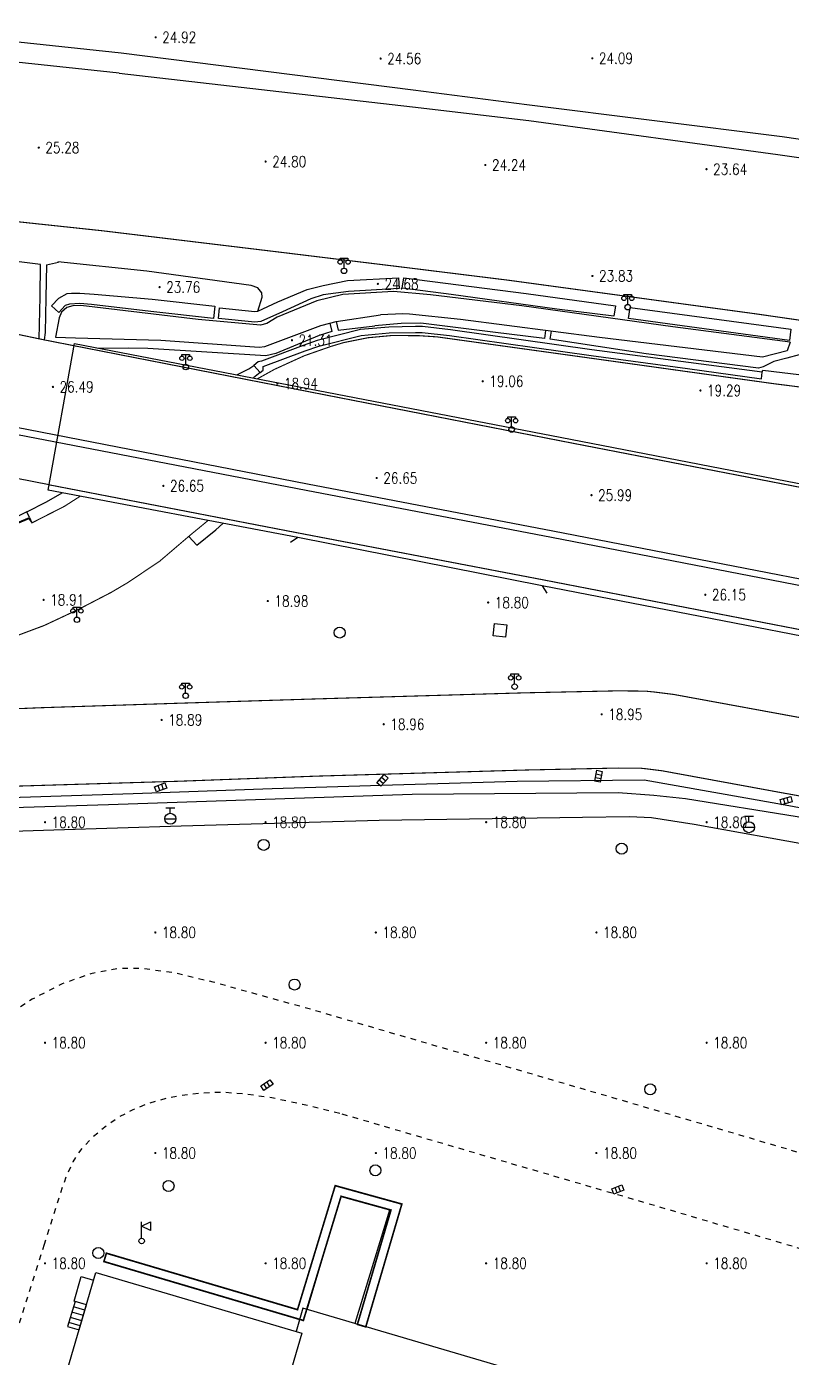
# Model space of a CAD drawing. Extents: x 404846 to 408477, y 3390929 to 3392894.
# Drawn here: x 406339.7 to 406409, y 3392095.9 to 3392216.5 of the extents above; entities that cross this region are included whole.
import ezdxf
from ezdxf.enums import TextEntityAlignment as Align

# ---------------------------------------------------------------- set-up
doc = ezdxf.new("R2010")
doc.units = 0
doc.header["$LTSCALE"] = 0.5
doc.linetypes.add('X1', pattern=[5, 4, -1])
doc.linetypes.add('X6', pattern=[2, 1, -1])
doc.layers.get('0').update_dxf_attribs({"linetype": 'CONTINUOUS'})
doc.layers.add('ASSIST', color=7, linetype='CONTINUOUS', plot=False)
for name, color, linetype in [('DLDW', 11, 'CONTINUOUS'), ('DLSS', 4, 'CONTINUOUS'), ('DMTZ', 3, 'CONTINUOUS'), ('FZTZ', 7, 'CONTINUOUS'), ('GCD', 1, 'CONTINUOUS'), ('GXYZ', 2, 'CONTINUOUS'), ('JMD', 6, 'CONTINUOUS'), ('SXSS', 5, 'CONTINUOUS'), ('ZBTZ', 3, 'CONTINUOUS')]:
    doc.layers.add(name, color=color, linetype=linetype)
doc.styles.add('HZ', font='rs.shx', dxfattribs={"width": 0.8, "bigfont": 'hztxt.shx'})
doc.linetypes.add('10412', pattern='A,2,[158,AAA.SHX,S=1,R=0,X=0,Y=0],2,[151,AAA.SHX,S=1,R=0,X=0,Y=3],1e-11', length=4)
doc.linetypes.add('10421', pattern='A,2,[150,AAA.SHX,S=0.5,R=0,X=0,Y=0.5],1e-11', length=2)
doc.linetypes.add('10422', pattern='A,0.75,[150,AAA.SHX,S=0.5,R=0,X=0,Y=0.5],1.5,[177,AAA.SHX,S=1,R=0,X=0,Y=0.4],0.75', length=3)
doc.linetypes.add('1161', pattern='A,0,[149,AAA.SHX,S=0.15,R=0,X=0,Y=0],-1.6', length=1.6)
doc.linetypes.add('444', pattern='A,4.5,[145,AAA.SHX,S=1,R=0,X=0,Y=1],4.5,-0.5,[146,AAA.SHX,S=1,R=0,X=0,Y=0],-0.5', length=10)

# ---------------------------------------------------------------- blocks, each defined once
blk = doc.blocks.new('GC200')
at = {"linetype": 'Continuous', "const_width": 0.2, "flags": 128}
blk.add_lwpolyline([(-0.1, 0, 1), (0.1, 0, 1)], format="xyb", close=True, dxfattribs=at)
blk = doc.blocks.new('gc097')
for p, q in [((-0.7, 2), (-0.7, 2.3)), ((-0.7, 2.3), (0.7, 2.3)), ((0, 0.5), (0, 2.3)), ((0.7, 2.3), (0.7, 2))]:
    blk.add_line(p, q)
for centre, radius in [((-0.7, 1.6), 0.4), ((0, 0), 0.5), ((0.73, 1.6), 0.4)]:
    blk.add_circle(centre, radius)
blk = doc.blocks.new('gc019')
for p, q in [((0, 0.5), (0, 3.5)), ((0, 2.7), (1.6, 3.5)), ((1.6, 1.9), (0, 2.7)), ((1.6, 3.5), (1.6, 1.9))]:
    blk.add_line(p, q)
blk.add_circle((0, 0), 0.5)
blk = doc.blocks.new('gc188')
blk.add_circle((0, 0), 1)
blk = doc.blocks.new('gc041')
for p, q in [((-1, 0.5), (1, 0.5)), ((-1, -0.5), (-1, 0.5)), ((-0.33, 0.5), (-0.33, -0.5)), ((0.33, 0.5), (0.33, -0.5)), ((1, 0.5), (1, -0.5)), ((1, -0.5), (-1, -0.5))]:
    blk.add_line(p, q)
blk = doc.blocks.new('gc133')
for p, q in [((-1, 0), (1, 0)), ((-0.8, 2), (0.8, 2)), ((0, 1), (0, 2))]:
    blk.add_line(p, q)
blk.add_circle((0, 0), 1)

msp = doc.modelspace()

# ---------------------------------------------------------------- linework, layer by layer
at = {"layer": 'ASSIST', "linetype": 'Continuous', "elevation": 25.36, "flags": 128}
msp.add_lwpolyline([(406450.078, 3392153.479), (406428.493, 3392157.646), (406386.429, 3392165.801), (406364.272, 3392170.179), (406341.657, 3392174.487), (406344.02, 3392187.787), (406389.02, 3392179.123), (406415.369, 3392174.014), (406429.772, 3392171.222), (406431.09, 3392170.966), (406451.134, 3392167.035), (406452.677, 3392166.733)], dxfattribs=at)
at = {"layer": 'ASSIST', "linetype": 'Continuous', "elevation": 20.233, "flags": 128}
msp.add_lwpolyline([(406344.446, 3392098.337), (406345.115, 3392100.617), (406344.076, 3392100.922), (406343.407, 3392098.642), (406344.446, 3392098.337)], close=True, dxfattribs=at)
at = {"layer": 'DLSS', "linetype": 'Continuous'}
for p, q in [((406364.272, 3392170.179), (406363.607, 3392169.734)), ((406386.429, 3392165.801), (406364.272, 3392170.179)), ((406386.429, 3392165.801), (406386.874, 3392165.136))]:
    msp.add_line(p, q, dxfattribs=at)
at = {"layer": 'DLSS', "linetype": 'Continuous', "const_width": 0.1, "flags": 128}
for points, elevation in [([(406346.547, 3392198.006), (406319.387, 3392200.902), (406302.578, 3392202.607), (406287.76, 3392203.994), (406262.224, 3392206.888)], 26.149), ([(406373.536, 3392194.738), (406362.451, 3392196.089), (406346.547, 3392198.006)], 24.601), ([(406373.536, 3392194.738), (406383.358, 3392193.523), (406405.795, 3392190.474), (406436.976, 3392185.973), (406460.564, 3392182.375)], 23.136), ([(406341.28, 3392188.111), (406324.162, 3392191.694)], 26.561), ([(406368.466, 3392187.872), (406370.637, 3392188.305), (406372.74, 3392188.5), (406375.198, 3392188.496), (406376.907, 3392188.383), (406389.653, 3392186.617), (406407.381, 3392184.147), (406426.319, 3392181.74), (406444.25, 3392179.117), (406458.817, 3392177.281)], 19.318), ([(406341.28, 3392188.111), (406367.38, 3392183.001)], 26.188), ([(406360.634, 3392184.588), (406362.168, 3392185.442), (406364.891, 3392186.68), (406367.277, 3392187.515), (406368.466, 3392187.872)], 19.246), ([(406367.38, 3392183.001), (406388.955, 3392178.791), (406431.025, 3392170.634), (406452.612, 3392166.401)], 25.356), ([(406337.002, 3392170.667), (406339.885, 3392171.893), (406340.175, 3392171.52), (406343.13, 3392173.027), (406344.547, 3392173.936)], 18.834), ([(406341.742, 3392174.966), (406364.312, 3392170.605)], 26.346), ([(406332.935, 3392159.803), (406335.49, 3392160.324), (406338.805, 3392161.289), (406341.28, 3392162.213), (406344.328, 3392163.643), (406347.375, 3392165.225), (406348.881, 3392166.114), (406351.768, 3392168.055), (406354.523, 3392170.406), (406356.136, 3392171.729)], 18.949), ([(406364.312, 3392170.605), (406386.538, 3392166.352), (406428.6, 3392158.197), (406450.173, 3392153.966)], 25.432), ([(406353.337, 3392155.16), (406365.736, 3392155.55), (406384.855, 3392156.108), (406393.275, 3392156.288), (406395.812, 3392156.263), (406396.66, 3392156.176), (406398.37, 3392155.962), (406409.201, 3392153.976), (406423.122, 3392151.468), (406439.349, 3392148.554), (406454.956, 3392145.646), (406478.441, 3392141.479), (406488.839, 3392139.637), (406497.724, 3392138.059), (406500.536, 3392137.486), (406501.98, 3392137.026), (406503.338, 3392136.479), (406504.439, 3392135.987), (406505.784, 3392135.328)], 19.068), ([(406329.401, 3392154.288), (406341.014, 3392154.759), (406353.337, 3392155.16)], 18.776), ([(406353.568, 3392148.094), (406365.95, 3392148.554), (406385.031, 3392149.111), (406393.316, 3392149.288), (406395.42, 3392149.267), (406395.867, 3392149.222), (406397.303, 3392149.042), (406407.949, 3392147.09), (406421.882, 3392144.579), (406438.121, 3392141.618)], 19.126), ([(406329.428, 3392147.363), (406341.25, 3392147.722), (406353.568, 3392148.094)], 18.776)]:
    msp.add_lwpolyline(points, dxfattribs=dict(at, elevation=elevation))
at = {"layer": 'DLSS', "linetype": 'X6', "flags": 128}
for points, elevation in [([(406365.417, 3392127.417), (406356.618, 3392129.87), (406352.97, 3392130.733), (406350.123, 3392131.111), (406347.976, 3392131.107), (406345.501, 3392130.634), (406342.916, 3392129.722), (406340.187, 3392128.331), (406338.03, 3392126.903), (406336.2, 3392125.381), (406334.476, 3392123.567), (406333.5, 3392122.318), (406332.525, 3392120.731), (406331.588, 3392118.901), (406330.748, 3392116.856), (406328.658, 3392109.833), (406323.587, 3392092.692)], 19.025), ([(406440.204, 3392105.307), (406430.982, 3392108.134), (406399.55, 3392117.424), (406365.417, 3392127.417)], 18.95), ([(406368.078, 3392117.971), (406364.703, 3392118.787), (406361.916, 3392119.38), (406359.537, 3392119.725), (406357.481, 3392119.882), (406355.512, 3392119.81), (406353.73, 3392119.599), (406352.481, 3392119.372), (406350.738, 3392118.877), (406349.308, 3392118.291), (406348.057, 3392117.639), (406347.146, 3392117.004), (406346.494, 3392116.503), (406345.578, 3392115.719), (406344.803, 3392114.906), (406344.303, 3392114.306), (406343.879, 3392113.574), (406343.304, 3392112.338), (406342.726, 3392110.695), (406341.274, 3392106.09)], 19.201), ([(406437.835, 3392097.322), (406428.603, 3392100.164), (406397.203, 3392109.445), (406368.078, 3392117.971)], 18.948), ([(406341.274, 3392106.09), (406335.84, 3392089.003)], 19.022)]:
    msp.add_lwpolyline(points, dxfattribs=dict(at, elevation=elevation))
at = {"layer": 'DMTZ', "linetype": '10422', "flags": 128}
for points, elevation in [([(406340.837, 3392188.204), (406340.904, 3392192.023), (406340.94, 3392194.935)], 25.951), ([(406341.492, 3392194.919), (406341.422, 3392191.912), (406341.381, 3392188.783), (406341.28, 3392188.111)], 26.077), ([(406367.177, 3392189.638), (406367.361, 3392188.862), (406366.225, 3392188.518), (406362.273, 3392186.872), (406361.385, 3392186.658), (406350.695, 3392187.343), (406348.911, 3392187.367), (406346.22, 3392187.325)], 21.088), ([(406367.749, 3392189.774), (406367.95, 3392188.981), (406371.253, 3392189.387)], 21.205), ([(406386.757, 3392188.956), (406386.662, 3392188.227), (406381.964, 3392188.801), (406375.451, 3392189.615), (406373.667, 3392189.606), (406371.253, 3392189.387)], 20.942), ([(406476.776, 3392176.268), (406460.298, 3392178.892), (406425.832, 3392184.076), (406409.74, 3392186.755), (406408.626, 3392186.467), (406407.441, 3392186.137), (406406.474, 3392185.663), (406406.062, 3392185.554), (406395.866, 3392186.855), (406387.158, 3392188.183), (406387.293, 3392188.886)], 21.411), ([(406341.742, 3392174.966), (406338.793, 3392175.535)], 26.358), ([(406365.144, 3392100.183), (406368.205, 3392110.455)], 19.336), ([(406372.622, 3392109.281), (406369.444, 3392098.916)], 19.327)]:
    msp.add_lwpolyline(points, dxfattribs=dict(at, elevation=elevation))
at = {"layer": 'DMTZ', "linetype": '10421', "elevation": 24.398, "flags": 128}
msp.add_lwpolyline([(406360.656, 3392190.726), (406361.059, 3392191.982), (406361.028, 3392192.384), (406360.645, 3392192.818), (406360.039, 3392193.039), (406350.585, 3392194.349), (406342.517, 3392195.18)], dxfattribs=at)
at = {"layer": 'DMTZ', "linetype": '10422', "flags": 128}
for points, elevation in [([(406357.181, 3392191.029), (406360.377, 3392190.688), (406360.656, 3392190.726), (406362.48, 3392191.548), (406365.131, 3392192.67), (406366.59, 3392193.044), (406368.792, 3392193.481), (406373.426, 3392193.736), (406373.479, 3392192.765), (406368.886, 3392192.512), (406366.593, 3392192.192), (406365.451, 3392191.83), (406362.881, 3392190.662), (406360.926, 3392189.78), (406360.39, 3392189.709), (406357.078, 3392190.062), (406357.181, 3392191.029)], 24.658), ([(406373.892, 3392193.747), (406384.984, 3392192.316), (406393.101, 3392191.2), (406392.927, 3392190.257), (406387.771, 3392190.905), (406378.178, 3392192.23), (406373.738, 3392192.803), (406373.892, 3392193.747)], 24.198), ([(406341.937, 3392191.195), (406342.603, 3392191.896), (406343.358, 3392192.312), (406343.75, 3392192.359), (406344.516, 3392192.358), (406345.806, 3392192.268), (406351.074, 3392191.8), (406356.761, 3392191.161), (406356.635, 3392190.044), (406350.946, 3392190.683), (406345.574, 3392191.305), (406344.527, 3392191.406), (406343.571, 3392191.361), (406343.191, 3392191.218), (406342.603, 3392190.587), (406341.937, 3392191.195)], 24.204), ([(406394.406, 3392191.046), (406408.995, 3392189.094), (406408.869, 3392188.046), (406399.8, 3392189.307), (406394.267, 3392190.038), (406394.406, 3392191.046)], 24.045)]:
    msp.add_lwpolyline(points, close=True, dxfattribs=dict(at, elevation=elevation))
at = {"layer": 'DMTZ', "linetype": '10412', "flags": 128}
for points, elevation in [([(406372.968, 3392192.498), (406368.353, 3392192.214), (406365.991, 3392191.643), (406362.412, 3392190.18), (406361.474, 3392189.585), (406360.884, 3392189.435), (406355.256, 3392189.971), (406344.59, 3392191.221), (406343.877, 3392191.191), (406343.332, 3392191.038), (406342.841, 3392190.615), (406342.627, 3392190.116), (406342.309, 3392188.368)], 23.915), ([(406408.929, 3392187.918), (406398.293, 3392189.287), (406384.599, 3392191.184), (406376.325, 3392192.201), (406372.968, 3392192.498)], 23.717)]:
    msp.add_lwpolyline(points, dxfattribs=dict(at, elevation=elevation))
at = {"layer": 'FZTZ', "linetype": 'Continuous', "elevation": 19.226, "flags": 128}
msp.add_lwpolyline([(406382.124, 3392162.386), (406383.243, 3392162.27), (406383.129, 3392161.17), (406382.01, 3392161.285), (406382.124, 3392162.386)], close=True, dxfattribs=at)
at = {"layer": 'JMD', "linetype": 'Continuous'}
for p, q in [((406344.076, 3392100.922), (406343.407, 3392098.642)), ((406344.974, 3392100.137), (406343.935, 3392100.442)), ((406345.115, 3392100.617), (406344.076, 3392100.922)), ((406344.446, 3392098.337), (406345.115, 3392100.617)), ((406344.693, 3392099.178), (406343.654, 3392099.483)), ((406344.833, 3392099.657), (406343.794, 3392099.962)), ((406344.552, 3392098.698), (406343.513, 3392099.003))]:
    msp.add_line(p, q, dxfattribs=at)
at = {"layer": 'JMD', "linetype": '444', "flags": 128}
for points, elevation in [([(406441.807, 3392138.788), (406431.685, 3392140.644), (406409.579, 3392144.863), (406399.436, 3392146.501), (406396.554, 3392146.786), (406393.317, 3392147.045), (406374.661, 3392146.892), (406347.126, 3392145.954)], 21.818), ([(406347.126, 3392145.954), (406333.594, 3392145.538), (406329.053, 3392145.549)], 21.976)]:
    msp.add_lwpolyline(points, dxfattribs=dict(at, elevation=elevation))
at = {"layer": 'JMD', "linetype": 'Continuous', "elevation": 28.422, "flags": 128}
msp.add_lwpolyline([(406345.972, 3392103.54), (406364.656, 3392098.041), (406360.007, 3392082.243), (406341.337, 3392087.738), (406345.972, 3392103.54)], close=True, dxfattribs=at)
at = {"layer": 'JMD', "linetype": 'Continuous', "flags": 128}
for points, elevation in [([(406345.115, 3392100.617), (406343.99, 3392100.947), (406344.643, 3392103.174), (406345.768, 3392102.844)], 23.379), ([(406460.041, 3392069.715), (406460.723, 3392072.028), (406364.746, 3392100.3), (406364.126, 3392098.197)], 27.871)]:
    msp.add_lwpolyline(points, dxfattribs=dict(at, elevation=elevation))
at = {"layer": 'SXSS', "linetype": 'Continuous', "flags": 128}
for points, elevation in [([(406369.969, 3392189.049), (406366.027, 3392188.043), (406364.777, 3392187.59), (406360.985, 3392186.195), (406360.693, 3392186.122), (406360.3, 3392185.802), (406360.862, 3392185.146), (406361.137, 3392185.375), (406361.129, 3392185.687), (406364.953, 3392187.109), (406366.176, 3392187.553), (406370.017, 3392188.513)], 19.192), ([(406370.017, 3392188.513), (406372.564, 3392188.738), (406374.966, 3392188.787), (406375.562, 3392188.776), (406378.048, 3392188.499), (406390.875, 3392186.689), (406399.626, 3392185.511), (406406.342, 3392184.574), (406406.403, 3392185.188), (406399.699, 3392186.045), (406390.948, 3392187.222), (406378.115, 3392189.033), (406375.597, 3392189.314), (406374.965, 3392189.326), (406372.535, 3392189.276), (406369.969, 3392189.049)], 19.056), ([(406336.971, 3392170.762), (406339.956, 3392172.005), (406339.695, 3392172.519), (406336.868, 3392171.091)], 18.777)]:
    msp.add_lwpolyline(points, dxfattribs=dict(at, elevation=elevation))
at = {"layer": 'SXSS', "linetype": 'X1', "const_width": 0.15, "elevation": 18.736, "flags": 128}
msp.add_lwpolyline([(406369.685, 3392098.844), (406372.73, 3392109.206), (406368.205, 3392110.455), (406364.783, 3392099.199), (406346.698, 3392104.541), (406346.922, 3392105.299), (406364.254, 3392100.18), (406367.673, 3392111.422), (406373.715, 3392109.755), (406370.444, 3392098.621), (406369.685, 3392098.844)], close=True, dxfattribs=at)
at = {"layer": 'ZBTZ', "linetype": '1161', "flags": 128}
for points, elevation in [([(406348.069, 3392212.286), (406320.873, 3392215.186), (406304.03, 3392216.938), (406289.224, 3392218.348), (406263.76, 3392221.12), (406260.59, 3392221.46), (406253.042, 3392222.36), (406242.601, 3392223.615), (406230.256, 3392225.186), (406220.948, 3392226.421), (406210.129, 3392227.934), (406174.113, 3392233.11), (406173.838, 3392233.223), (406173.649, 3392233.513), (406173.586, 3392234.36), (406173.707, 3392234.748), (406173.952, 3392235.024), (406174.389, 3392235.034), (406210.348, 3392229.865), (406221.213, 3392228.411), (406230.515, 3392227.176), (406242.847, 3392225.608), (406253.28, 3392224.353), (406260.816, 3392223.455), (406264.002, 3392223.114), (406289.445, 3392220.439), (406304.235, 3392218.872), (406321.066, 3392217.046), (406348.268, 3392214.146)], 27.35), ([(406348.268, 3392214.146), (406374.737, 3392210.776)], 24.82), ([(406348.069, 3392212.286), (406374.694, 3392209.227)], 24.82), ([(406374.737, 3392210.776), (406385.035, 3392209.438), (406408.195, 3392206.539), (406439.392, 3392201.976), (406463.143, 3392198.388)], 23.174), ([(406374.694, 3392209.227), (406385.238, 3392207.998), (406407.821, 3392204.929), (406439.12, 3392200.411), (406462.765, 3392196.805)], 23.174), ([(406340.94, 3392194.935), (406336.602, 3392195.475), (406327.131, 3392196.388), (406315.957, 3392197.202), (406308.519, 3392197.834), (406306.015, 3392198.188), (406304.079, 3392198.608), (406299.962, 3392199.962), (406298.6, 3392200.247), (406296.7, 3392200.493), (406290.476, 3392200.913), (406280.803, 3392201.711)], 25.787), ([(406341.492, 3392194.919), (406342.59, 3392195.172)], 24.781), ([(406342.309, 3392188.368), (406344.115, 3392188.308), (406351.848, 3392188.093), (406360.777, 3392187.436), (406361.298, 3392187.52), (406366.371, 3392189.413), (406367.177, 3392189.638), (406367.749, 3392189.774), (406371.788, 3392190.369)], 21.463), ([(406408.929, 3392187.918), (406408.654, 3392187.131), (406406.411, 3392186.542), (406391.629, 3392188.323), (406379.037, 3392189.959), (406374.405, 3392190.454), (406373.796, 3392190.467), (406371.788, 3392190.369)], 21.482), ([(406358.748, 3392184.952), (406359.845, 3392185.474), (406360.3, 3392185.802)], 19.366), ([(406360.862, 3392185.146), (406360.256, 3392184.661)], 19.312), ([(406406.403, 3392185.188), (406406.454, 3392185.35), (406415.716, 3392184.247), (406436.514, 3392181.362), (406458.96, 3392178.347)], 19.613), ([(406336.333, 3392180.015), (406365.053, 3392174.481), (406387.284, 3392170.226), (406429.355, 3392162.07), (406450.932, 3392157.838), (406472.92, 3392153.627), (406484.953, 3392151.275)], 24.957), ([(406336.416, 3392180.649), (406365.172, 3392175.059), (406387.393, 3392170.791), (406429.465, 3392162.634), (406451.041, 3392158.435), (406473.023, 3392154.164), (406485.013, 3392151.826)], 24.955), ([(406339.695, 3392172.519), (406341.503, 3392173.439), (406342.923, 3392174.246)], 18.956), ([(406339.956, 3392172.005), (406340.148, 3392171.532)], 18.787), ([(406354.391, 3392170.294), (406355.132, 3392169.5), (406356.843, 3392170.897), (406357.484, 3392171.472)], 19.074), ([(406349.339, 3392146.989), (406361.97, 3392147.428), (406372.878, 3392147.776), (406384.183, 3392148.089), (406395.68, 3392148.207), (406407.821, 3392146.088), (406427.41, 3392142.484), (406438.059, 3392140.478)], 18.986), ([(406318.41, 3392147.024), (406325.395, 3392146.324), (406327.82, 3392146.365), (406333.481, 3392146.46), (406349.339, 3392146.989)], 18.9), ([(406328.598, 3392145.558), (406327.999, 3392143.239), (406342.167, 3392143.685)], 18.848), ([(406342.167, 3392143.685), (406353.712, 3392144.056), (406371.665, 3392144.569), (406390.084, 3392144.848), (406394.35, 3392144.909), (406396.369, 3392144.794), (406400.228, 3392144.185), (406411.329, 3392142.215), (406426.997, 3392139.343), (406435.682, 3392137.793)], 18.975)]:
    msp.add_lwpolyline(points, dxfattribs=dict(at, elevation=elevation))

# ---------------------------------------------------------------- block references
at = {"layer": 'DLDW', "linetype": 'Continuous', "xscale": 0.5, "yscale": 0.5}
for name, p in [('gc097', (406368.474, 3392194.366, 24.402)), ('gc097', (406394.201, 3392191.079, 23.904)), ('gc097', (406354.123, 3392185.643, 26.761)), ('gc097', (406383.667, 3392179.987, 26.491)), ('gc097', (406344.246, 3392162.732, 19.152)), ('gc097', (406383.941, 3392156.666, 19.231)), ('gc097', (406354.108, 3392155.84, 19.12)), ('gc019', (406350.117, 3392106.403, 18.729))]:
    msp.add_blockref(name, p, dxfattribs=at)
at = {"layer": 'GCD', "linetype": 'Continuous'}
ref = msp.add_blockref('GC200', (406351.386, 3392215.548, 24.919), dxfattribs=dict(at, xscale=0.5, yscale=0.5, zscale=0.5))
ref.add_attrib('height', '24.92', dxfattribs={"linetype": 'Continuous', "height": 1, "style": 'HZ', "width": 0.8}).set_placement((406351.986, 3392215.548, 24.919), align=Align.MIDDLE_LEFT)
ref = msp.add_blockref('GC200', (406371.789, 3392213.619, 24.562), dxfattribs=dict(at, xscale=0.5, yscale=0.5, zscale=0.5))
ref.add_attrib('height', '24.56', dxfattribs={"linetype": 'Continuous', "height": 1, "style": 'HZ', "width": 0.8}).set_placement((406372.389, 3392213.619, 24.562), align=Align.MIDDLE_LEFT)
ref = msp.add_blockref('GC200', (406390.989, 3392213.642, 24.092), dxfattribs=dict(at, xscale=0.5, yscale=0.5, zscale=0.5))
ref.add_attrib('height', '24.09', dxfattribs={"linetype": 'Continuous', "height": 1, "style": 'HZ', "width": 0.8}).set_placement((406391.589, 3392213.642, 24.092), align=Align.MIDDLE_LEFT)
ref = msp.add_blockref('GC200', (406340.79, 3392205.543, 25.278), dxfattribs=dict(at, xscale=0.5, yscale=0.5, zscale=0.5))
ref.add_attrib('height', '25.28', dxfattribs={"linetype": 'Continuous', "height": 1, "style": 'HZ', "width": 0.8}).set_placement((406341.39, 3392205.543, 25.278), align=Align.MIDDLE_LEFT)
ref = msp.add_blockref('GC200', (406361.36, 3392204.28, 24.797), dxfattribs=dict(at, xscale=0.5, yscale=0.5, zscale=0.5))
ref.add_attrib('height', '24.80', dxfattribs={"linetype": 'Continuous', "height": 1, "style": 'HZ', "width": 0.8}).set_placement((406361.96, 3392204.28, 24.797), align=Align.MIDDLE_LEFT)
ref = msp.add_blockref('GC200', (406381.289, 3392203.962, 24.244), dxfattribs=dict(at, xscale=0.5, yscale=0.5, zscale=0.5))
ref.add_attrib('height', '24.24', dxfattribs={"linetype": 'Continuous', "height": 1, "style": 'HZ', "width": 0.8}).set_placement((406381.889, 3392203.962, 24.244), align=Align.MIDDLE_LEFT)
ref = msp.add_blockref('GC200', (406401.341, 3392203.588, 23.64), dxfattribs=dict(at, xscale=0.5, yscale=0.5, zscale=0.5))
ref.add_attrib('height', '23.64', dxfattribs={"linetype": 'Continuous', "height": 1, "style": 'HZ', "width": 0.8}).set_placement((406401.941, 3392203.588, 23.64), align=Align.MIDDLE_LEFT)
ref = msp.add_blockref('GC200', (406351.747, 3392192.895, 23.763), dxfattribs=dict(at, xscale=0.5, yscale=0.5, zscale=0.5))
ref.add_attrib('height', '23.76', dxfattribs={"linetype": 'Continuous', "height": 1, "style": 'HZ', "width": 0.8}).set_placement((406352.347, 3392192.895, 23.763), align=Align.MIDDLE_LEFT)
ref = msp.add_blockref('GC200', (406371.543, 3392193.187, 24.68), dxfattribs=dict(at, xscale=0.5, yscale=0.5, zscale=0.5))
ref.add_attrib('height', '24.68', dxfattribs={"linetype": 'Continuous', "height": 1, "style": 'HZ', "width": 0.8}).set_placement((406372.143, 3392193.187, 24.68), align=Align.MIDDLE_LEFT)
ref = msp.add_blockref('GC200', (406390.999, 3392193.905, 23.833), dxfattribs=dict(at, xscale=0.5, yscale=0.5, zscale=0.5))
ref.add_attrib('height', '23.83', dxfattribs={"linetype": 'Continuous', "height": 1, "style": 'HZ', "width": 0.8}).set_placement((406391.599, 3392193.905, 23.833), align=Align.MIDDLE_LEFT)
ref = msp.add_blockref('GC200', (406363.75, 3392188.078, 21.31), dxfattribs=dict(at, xscale=0.5, yscale=0.5, zscale=0.5))
ref.add_attrib('height', '21.31', dxfattribs={"linetype": 'Continuous', "height": 1, "style": 'HZ', "width": 0.8}).set_placement((406364.35, 3392188.078, 21.31), align=Align.MIDDLE_LEFT)
ref = msp.add_blockref('GC200', (406381.051, 3392184.36, 19.059), dxfattribs=dict(at, xscale=0.5, yscale=0.5, zscale=0.5))
ref.add_attrib('height', '19.06', dxfattribs={"linetype": 'Continuous', "height": 1, "style": 'HZ', "width": 0.8}).set_placement((406381.651, 3392184.36, 19.059), align=Align.MIDDLE_LEFT)
ref = msp.add_blockref('GC200', (406342.074, 3392183.848, 26.492), dxfattribs=dict(at, xscale=0.5, yscale=0.5, zscale=0.5))
ref.add_attrib('height', '26.49', dxfattribs={"linetype": 'Continuous', "height": 1, "style": 'HZ', "width": 0.8}).set_placement((406342.674, 3392183.848, 26.492), align=Align.MIDDLE_LEFT)
ref = msp.add_blockref('GC200', (406362.423, 3392184.145, 18.943), dxfattribs=dict(at, xscale=0.5, yscale=0.5, zscale=0.5))
ref.add_attrib('height', '18.94', dxfattribs={"linetype": 'Continuous', "height": 1, "style": 'HZ', "width": 0.8}).set_placement((406363.023, 3392184.145, 18.943), align=Align.MIDDLE_LEFT)
ref = msp.add_blockref('GC200', (406400.792, 3392183.522, 19.287), dxfattribs=dict(at, xscale=0.5, yscale=0.5, zscale=0.5))
ref.add_attrib('height', '19.29', dxfattribs={"linetype": 'Continuous', "height": 1, "style": 'HZ', "width": 0.8}).set_placement((406401.392, 3392183.522, 19.287), align=Align.MIDDLE_LEFT)
ref = msp.add_blockref('GC200', (406352.088, 3392174.876, 26.654), dxfattribs=dict(at, xscale=0.5, yscale=0.5, zscale=0.5))
ref.add_attrib('height', '26.65', dxfattribs={"linetype": 'Continuous', "height": 1, "style": 'HZ', "width": 0.8}).set_placement((406352.688, 3392174.876, 26.654), align=Align.MIDDLE_LEFT)
ref = msp.add_blockref('GC200', (406371.435, 3392175.586, 26.65), dxfattribs=dict(at, xscale=0.5, yscale=0.5, zscale=0.5))
ref.add_attrib('height', '26.65', dxfattribs={"linetype": 'Continuous', "height": 1, "style": 'HZ', "width": 0.8}).set_placement((406372.035, 3392175.586, 26.65), align=Align.MIDDLE_LEFT)
ref = msp.add_blockref('GC200', (406390.911, 3392174.032, 25.993), dxfattribs=dict(at, xscale=0.5, yscale=0.5, zscale=0.5))
ref.add_attrib('height', '25.99', dxfattribs={"linetype": 'Continuous', "height": 1, "style": 'HZ', "width": 0.8}).set_placement((406391.511, 3392174.032, 25.993), align=Align.MIDDLE_LEFT)
ref = msp.add_blockref('GC200', (406401.235, 3392164.999, 26.147), dxfattribs=dict(at, xscale=0.5, yscale=0.5, zscale=0.5))
ref.add_attrib('height', '26.15', dxfattribs={"linetype": 'Continuous', "height": 1, "style": 'HZ', "width": 0.8}).set_placement((406401.835, 3392164.999, 26.147), align=Align.MIDDLE_LEFT)
ref = msp.add_blockref('GC200', (406341.229, 3392164.538, 18.908), dxfattribs=dict(at, xscale=0.5, yscale=0.5, zscale=0.5))
ref.add_attrib('height', '18.91', dxfattribs={"linetype": 'Continuous', "height": 1, "style": 'HZ', "width": 0.8}).set_placement((406341.829, 3392164.538, 18.908), align=Align.MIDDLE_LEFT)
ref = msp.add_blockref('GC200', (406361.56, 3392164.431, 18.981), dxfattribs=dict(at, xscale=0.5, yscale=0.5, zscale=0.5))
ref.add_attrib('height', '18.98', dxfattribs={"linetype": 'Continuous', "height": 1, "style": 'HZ', "width": 0.8}).set_placement((406362.16, 3392164.431, 18.981), align=Align.MIDDLE_LEFT)
ref = msp.add_blockref('GC200', (406381.542, 3392164.295, 18.799), dxfattribs=dict(at, xscale=0.5, yscale=0.5, zscale=0.5))
ref.add_attrib('height', '18.80', dxfattribs={"linetype": 'Continuous', "height": 1, "style": 'HZ', "width": 0.8}).set_placement((406382.142, 3392164.295, 18.799), align=Align.MIDDLE_LEFT)
ref = msp.add_blockref('GC200', (406391.835, 3392154.153, 18.95), dxfattribs=dict(at, xscale=0.5, yscale=0.5, zscale=0.5))
ref.add_attrib('height', '18.95', dxfattribs={"linetype": 'Continuous', "height": 1, "style": 'HZ', "width": 0.8}).set_placement((406392.435, 3392154.153, 18.95), align=Align.MIDDLE_LEFT)
ref = msp.add_blockref('GC200', (406351.93, 3392153.652, 18.887), dxfattribs=dict(at, xscale=0.5, yscale=0.5, zscale=0.5))
ref.add_attrib('height', '18.89', dxfattribs={"linetype": 'Continuous', "height": 1, "style": 'HZ', "width": 0.8}).set_placement((406352.53, 3392153.652, 18.887), align=Align.MIDDLE_LEFT)
ref = msp.add_blockref('GC200', (406372.073, 3392153.261, 18.962), dxfattribs=dict(at, xscale=0.5, yscale=0.5, zscale=0.5))
ref.add_attrib('height', '18.96', dxfattribs={"linetype": 'Continuous', "height": 1, "style": 'HZ', "width": 0.8}).set_placement((406372.673, 3392153.261, 18.962), align=Align.MIDDLE_LEFT)
ref = msp.add_blockref('GC200', (406341.358, 3392144.379, 18.8), dxfattribs=dict(at, xscale=0.5, yscale=0.5, zscale=0.5))
ref.add_attrib('height', '18.80', dxfattribs={"linetype": 'Continuous', "height": 1, "style": 'HZ', "width": 0.8}).set_placement((406341.958, 3392144.379, 18.8), align=Align.MIDDLE_LEFT)
ref = msp.add_blockref('GC200', (406361.358, 3392144.379, 18.8), dxfattribs=dict(at, xscale=0.5, yscale=0.5, zscale=0.5))
ref.add_attrib('height', '18.80', dxfattribs={"linetype": 'Continuous', "height": 1, "style": 'HZ', "width": 0.8}).set_placement((406361.958, 3392144.379, 18.8), align=Align.MIDDLE_LEFT)
ref = msp.add_blockref('GC200', (406381.358, 3392144.379, 18.8), dxfattribs=dict(at, xscale=0.5, yscale=0.5, zscale=0.5))
ref.add_attrib('height', '18.80', dxfattribs={"linetype": 'Continuous', "height": 1, "style": 'HZ', "width": 0.8}).set_placement((406381.958, 3392144.379, 18.8), align=Align.MIDDLE_LEFT)
ref = msp.add_blockref('GC200', (406401.358, 3392144.379, 18.8), dxfattribs=dict(at, xscale=0.5, yscale=0.5, zscale=0.5))
ref.add_attrib('height', '18.80', dxfattribs={"linetype": 'Continuous', "height": 1, "style": 'HZ', "width": 0.8}).set_placement((406401.958, 3392144.379, 18.8), align=Align.MIDDLE_LEFT)
ref = msp.add_blockref('GC200', (406351.358, 3392134.379, 18.8), dxfattribs=dict(at, xscale=0.5, yscale=0.5, zscale=0.5))
ref.add_attrib('height', '18.80', dxfattribs={"linetype": 'Continuous', "height": 1, "style": 'HZ', "width": 0.8}).set_placement((406351.958, 3392134.379, 18.8), align=Align.MIDDLE_LEFT)
ref = msp.add_blockref('GC200', (406371.358, 3392134.379, 18.8), dxfattribs=dict(at, xscale=0.5, yscale=0.5, zscale=0.5))
ref.add_attrib('height', '18.80', dxfattribs={"linetype": 'Continuous', "height": 1, "style": 'HZ', "width": 0.8}).set_placement((406371.958, 3392134.379, 18.8), align=Align.MIDDLE_LEFT)
ref = msp.add_blockref('GC200', (406391.358, 3392134.379, 18.8), dxfattribs=dict(at, xscale=0.5, yscale=0.5, zscale=0.5))
ref.add_attrib('height', '18.80', dxfattribs={"linetype": 'Continuous', "height": 1, "style": 'HZ', "width": 0.8}).set_placement((406391.958, 3392134.379, 18.8), align=Align.MIDDLE_LEFT)
ref = msp.add_blockref('GC200', (406341.358, 3392124.379, 18.8), dxfattribs=dict(at, xscale=0.5, yscale=0.5, zscale=0.5))
ref.add_attrib('height', '18.80', dxfattribs={"linetype": 'Continuous', "height": 1, "style": 'HZ', "width": 0.8}).set_placement((406341.958, 3392124.379, 18.8), align=Align.MIDDLE_LEFT)
ref = msp.add_blockref('GC200', (406361.358, 3392124.379, 18.8), dxfattribs=dict(at, xscale=0.5, yscale=0.5, zscale=0.5))
ref.add_attrib('height', '18.80', dxfattribs={"linetype": 'Continuous', "height": 1, "style": 'HZ', "width": 0.8}).set_placement((406361.958, 3392124.379, 18.8), align=Align.MIDDLE_LEFT)
ref = msp.add_blockref('GC200', (406381.358, 3392124.379, 18.8), dxfattribs=dict(at, xscale=0.5, yscale=0.5, zscale=0.5))
ref.add_attrib('height', '18.80', dxfattribs={"linetype": 'Continuous', "height": 1, "style": 'HZ', "width": 0.8}).set_placement((406381.958, 3392124.379, 18.8), align=Align.MIDDLE_LEFT)
ref = msp.add_blockref('GC200', (406401.358, 3392124.379, 18.8), dxfattribs=dict(at, xscale=0.5, yscale=0.5, zscale=0.5))
ref.add_attrib('height', '18.80', dxfattribs={"linetype": 'Continuous', "height": 1, "style": 'HZ', "width": 0.8}).set_placement((406401.958, 3392124.379, 18.8), align=Align.MIDDLE_LEFT)
ref = msp.add_blockref('GC200', (406351.358, 3392114.379, 18.8), dxfattribs=dict(at, xscale=0.5, yscale=0.5, zscale=0.5))
ref.add_attrib('height', '18.80', dxfattribs={"linetype": 'Continuous', "height": 1, "style": 'HZ', "width": 0.8}).set_placement((406351.958, 3392114.379, 18.8), align=Align.MIDDLE_LEFT)
ref = msp.add_blockref('GC200', (406371.358, 3392114.379, 18.8), dxfattribs=dict(at, xscale=0.5, yscale=0.5, zscale=0.5))
ref.add_attrib('height', '18.80', dxfattribs={"linetype": 'Continuous', "height": 1, "style": 'HZ', "width": 0.8}).set_placement((406371.958, 3392114.379, 18.8), align=Align.MIDDLE_LEFT)
ref = msp.add_blockref('GC200', (406391.358, 3392114.379, 18.8), dxfattribs=dict(at, xscale=0.5, yscale=0.5, zscale=0.5))
ref.add_attrib('height', '18.80', dxfattribs={"linetype": 'Continuous', "height": 1, "style": 'HZ', "width": 0.8}).set_placement((406391.958, 3392114.379, 18.8), align=Align.MIDDLE_LEFT)
ref = msp.add_blockref('GC200', (406341.358, 3392104.379, 18.8), dxfattribs=dict(at, xscale=0.5, yscale=0.5, zscale=0.5))
ref.add_attrib('height', '18.80', dxfattribs={"linetype": 'Continuous', "height": 1, "style": 'HZ', "width": 0.8}).set_placement((406341.958, 3392104.379, 18.8), align=Align.MIDDLE_LEFT)
ref = msp.add_blockref('GC200', (406361.358, 3392104.379, 18.8), dxfattribs=dict(at, xscale=0.5, yscale=0.5, zscale=0.5))
ref.add_attrib('height', '18.80', dxfattribs={"linetype": 'Continuous', "height": 1, "style": 'HZ', "width": 0.8}).set_placement((406361.958, 3392104.379, 18.8), align=Align.MIDDLE_LEFT)
ref = msp.add_blockref('GC200', (406381.358, 3392104.379, 18.8), dxfattribs=dict(at, xscale=0.5, yscale=0.5, zscale=0.5))
ref.add_attrib('height', '18.80', dxfattribs={"linetype": 'Continuous', "height": 1, "style": 'HZ', "width": 0.8}).set_placement((406381.958, 3392104.379, 18.8), align=Align.MIDDLE_LEFT)
ref = msp.add_blockref('GC200', (406401.358, 3392104.379, 18.8), dxfattribs=dict(at, xscale=0.5, yscale=0.5, zscale=0.5))
ref.add_attrib('height', '18.80', dxfattribs={"linetype": 'Continuous', "height": 1, "style": 'HZ', "width": 0.8}).set_placement((406401.958, 3392104.379, 18.8), align=Align.MIDDLE_LEFT)
at = {"layer": 'GXYZ', "linetype": 'Continuous', "xscale": 0.5, "yscale": 0.5}
for name, p in [('gc188', (406368.078, 3392161.572, 19.395)), ('gc133', (406352.718, 3392144.689, 19.191)), ('gc133', (406405.191, 3392143.922, 19.028)), ('gc188', (406361.187, 3392142.322, 18.955)), ('gc188', (406393.653, 3392141.975, 18.638)), ('gc188', (406363.986, 3392129.659, 19.008)), ('gc188', (406396.235, 3392120.156, 19.02)), ('gc188', (406371.319, 3392112.807, 18.812)), ('gc188', (406352.556, 3392111.399, 18.812)), ('gc188', (406346.189, 3392105.31, 18.716))]:
    msp.add_blockref(name, p, dxfattribs=at)
for p, rotation in [((406371.96, 3392148.173, 18.93), 48.70141258611997), ((406391.547, 3392148.543, 18.72), 78.89628838951437), ((406351.84, 3392147.529, 19.075), 20.39729750665731), ((406408.559, 3392146.333, 18.838), 194.5081766803389), ((406361.48, 3392120.539, 18.887), 214.5364444119522), ((406393.301, 3392111.077, 19.044), 201.5088791002395)]:
    msp.add_blockref('gc041', p, dxfattribs=dict(at, rotation=rotation))

doc.saveas('drawing.dxf')
